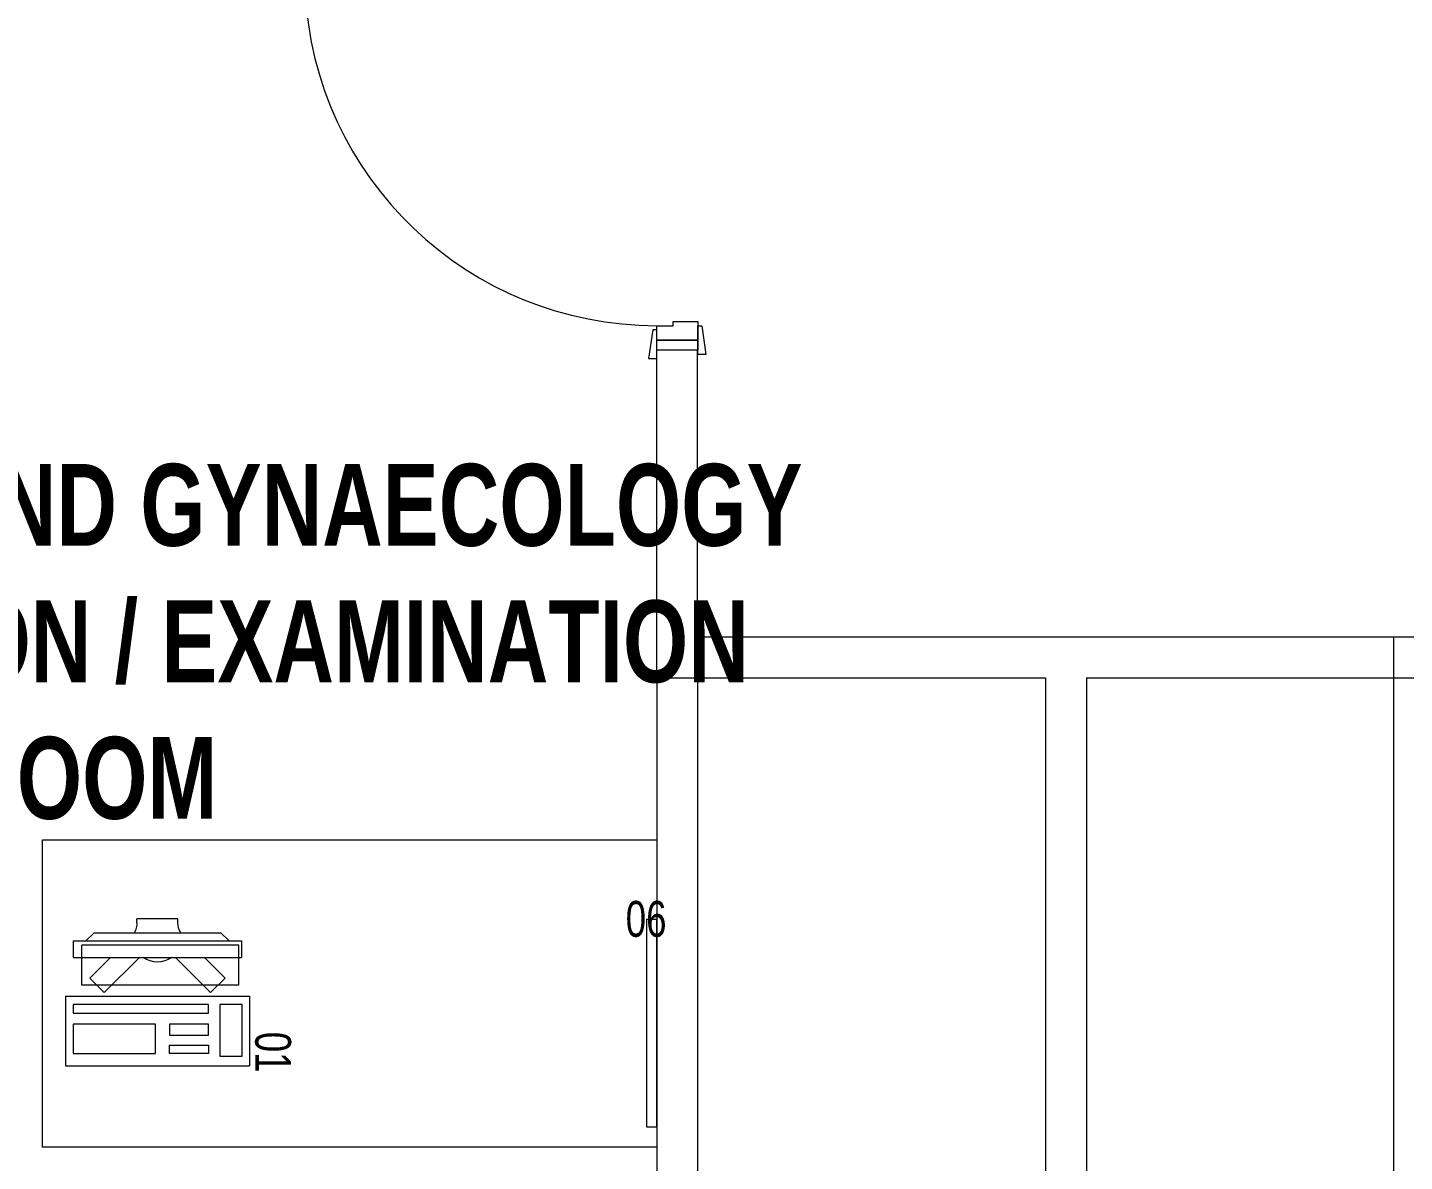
# Model space of a CAD drawing. Header units: millimetres. Extents: x -2143172 to 5255, y -610845 to 279739.
# Drawn here: x -1247028 to -1243664, y -31596 to -28826 of the extents above; entities that cross this region are included whole.
import ezdxf

# ---------------------------------------------------------------- set-up
doc = ezdxf.new("R2010")
doc.units = ezdxf.units.MM
doc.header["$LTSCALE"] = 30
doc.linetypes.add('HIDDEN', pattern=[9.525, 6.35, -3.175])
doc.layers.get('0').update_dxf_attribs({"lineweight": 5})
for name, color, linetype, lineweight in [('72_EGR_BASE_TEXT', 7, 'Continuous', 5), ('72_EGR_EQP_TAG', 142, 'Continuous', 5), ('LOADING', 163, 'Continuous', 5), ('NEW Wall', 166, 'Continuous', 5), ('Wall To Be Demolished', 1, 'Continuous', 5), ('Walls', 32, 'Continuous', 5)]:
    doc.layers.add(name, color=color, linetype=linetype, lineweight=lineweight)
doc.layers.add('Wooden Joinery', color=7, linetype='Continuous', lineweight=5, true_color=0x521300)
doc.styles.add('X3G_ENTITY_257CFD', font='swisscl.ttf', dxfattribs={"height": 200})
doc.styles.add('X3G_ENTITY_9EC9', font='swisscl.ttf', dxfattribs={"height": 0.2})

# ---------------------------------------------------------------- blocks, each defined once
blk = doc.blocks.new('A$C72370EFE')
at = {"layer": 'Wooden Joinery'}
for p, q in [((-0.01, -0.03), (-0.01, -0.07)), ((0, -0.03), (-0.01, -0.03)), ((0.04, -0.03), (0.05, -0.03)), ((0.05, -0.03), (0.05, -0.07)), ((-0.01, -0.04), (-0.02, -0.04)), ((-0.01, -0.06), (-0.02, -0.06)), ((0.05, -0.04), (0.06, -0.04)), ((0.05, -0.06), (0.06, -0.06)), ((-0.05, -0.07), (-0.05, -0.16)), ((-0.03, -0.07), (-0.03, -0.16)), ((0, -0.07), (-0.01, -0.07)), ((0.04, -0.07), (0.05, -0.07)), ((0.07, -0.07), (0.07, -0.16)), ((0.09, -0.07), (0.09, -0.16)), ((-0.01, -0.17), (-0.02, -0.17)), ((-0.01, -0.19), (-0.02, -0.19)), ((-0.01, -0.17), (-0.01, -0.19)), ((0.05, -0.17), (0.06, -0.17)), ((0.05, -0.17), (0.05, -0.19)), ((0.05, -0.19), (0.06, -0.19))]:
    blk.add_line(p, q, dxfattribs=at)
for centre, radius, start, end in [((-0.02, -0.07), 0.03, 90, 180), ((-0.02, -0.07), 0.01, 90, 180), ((0.06, -0.07), 0.03, 0, 90), ((0.06, -0.07), 0.01, 0, 90), ((-0.02, -0.16), 0.03, 180, 270), ((-0.02, -0.16), 0.01, 180, 270), ((0.06, -0.16), 0.01, 270, 0), ((0.06, -0.16), 0.03, 270, 0)]:
    blk.add_arc(centre, radius, start, end, dxfattribs=at)
blk = doc.blocks.new('A$C5DAD61B4')
at = {"layer": 'Wooden Joinery'}
for points in [[(80, 959.1), (80, 969.1), (10, 979.1), (10, 959.1)], [(940, 959.1), (940, 969.1), (1010, 979.1), (1010, 959.1)], [(70, 859.1), (70, 849.1), (0, 839.1), (0, 859.1)], [(120, 859.1), (120, 0), (80, 0), (80, 859.1)], [(950, 859.1), (950, 849.1), (1020, 839.1), (1020, 859.1)]]:
    blk.add_lwpolyline(points, close=True, dxfattribs=at)
for points in [[(45, 859.1), (45, 959.1), (20, 959.1), (20, 859.1), (45, 859.1)], [(45, 859.1), (80, 859.1), (80, 899.1), (90, 899.1), (90, 959.1), (45, 959.1), (45, 859.1)], [(975, 859.1), (940, 859.1), (940, 899.1), (930, 899.1), (930, 959.1), (975, 959.1), (975, 859.1)], [(975, 859.1), (975, 959.1), (1000, 959.1), (1000, 859.1), (975, 859.1)]]:
    blk.add_lwpolyline(points, dxfattribs=at)
blk.add_arc((80, 859.1), 860, 272.666, 0, dxfattribs=at)
at = {"layer": 'Wooden Joinery', "xscale": 999.9999999998854, "yscale": 999.9999999998854, "zscale": 999.9999999998854, "rotation": 180}
blk.add_blockref('A$C72370EFE', (120, 0), dxfattribs=at)
blk = doc.blocks.new('ITCWLS1-P')
for p, q in [((-0.17, 0.45), (-0.17, 0)), ((-0.17, 0.45), (0, 0.45)), ((0, 0.45), (0, 0)), ((-0.2651, 0.43, 0), (-0.3051, 0.43, 0)), ((-0.3051, 0.43, 0), (-0.3051, 0.02, 0)), ((-0.2651, 0.43, 0), (-0.2651, 0.02, 0)), ((-0.1496, 0.4305), (-0.1291, 0.4305)), ((-0.1291, 0.4305), (-0.1291, 0.4089)), ((-0.3251, 0.38, 0), (-0.3051, 0.4, 0)), ((-0.3251, 0.38, 0), (-0.3251, 0.07, 0)), ((-0.3251, 0.07, 0), (-0.3051, 0.05, 0)), ((-0.3051, 0.02, 0), (-0.2651, 0.02, 0)), ((-0.17, 0), (0, 0))]:
    blk.add_line(p, q)
at = {"color": 8, "linetype": 'HIDDEN'}
for p, q in [((-0.197, 0.4094), (-0.295, 0.4094)), ((-0.295, 0.0264), (-0.295, 0.4094)), ((-0.197, 0.0264), (-0.197, 0.4094)), ((-0.197, 0.0264), (-0.295, 0.0264))]:
    blk.add_line(p, q, dxfattribs=at)
at = {"color": 1, "extrusion": (2.48281e-10, 3.18408e-10, -1)}
for p, q in [((-0.2651, 0.3395), (-0.2144, 0.3902)), ((-0.1791, 0.3548), (-0.2144, 0.3902)), ((-0.2651, 0.2688), (-0.1791, 0.3548))]:
    blk.add_line(p, q, dxfattribs=at)
at = {"color": 1}
for p, q in [((-0.3503, 0.275), (-0.3596, 0.275)), ((-0.3596, 0.175), (-0.3596, 0.275)), ((-0.3503, 0.175), (-0.3596, 0.175))]:
    blk.add_line(p, q, dxfattribs=at)
at = {"color": 1, "extrusion": (2.48281e-10, -3.18408e-10, -1)}
for p, q in [((-0.2651, 0.1812), (-0.1791, 0.0952)), ((-0.2651, 0.1105), (-0.2144, 0.0598)), ((-0.1791, 0.0952), (-0.2144, 0.0598))]:
    blk.add_line(p, q, dxfattribs=at)
blk.add_lwpolyline([(-0.1291, 0.4089), (-0.1291, 0.1), (-0.1496, 0.1), (-0.1496, 0.4305)])
for points in [[(-0.1019, 0.4305), (-0.0304, 0.4305), (-0.0304, 0.2294), (-0.1019, 0.2294)], [(-0.1019, 0.1954), (-0.0747, 0.1954), (-0.0747, 0.1), (-0.1019, 0.1)], [(-0.0304, 0.1954), (-0.0508, 0.1954), (-0.0508, 0.1), (-0.0304, 0.1)], [(-0.1496, 0.0727), (-0.0236, 0.0727), (-0.0236, 0.0182), (-0.1496, 0.0182)]]:
    blk.add_lwpolyline(points, close=True)
at = {"color": 250, "linetype": 'Continuous'}
for points in [[(-0.1496, 0.1), (-0.1496, 0.1), (-0.1496, 0.1), (-0.1496, 0.1), (-0.1496, 0.1), (-0.1496, 0.1), (-0.1496, 0.1), (-0.1496, 0.1), (-0.1496, 0.1)], [(-0.1496, 0.1), (-0.1496, 0.1), (-0.1496, 0.1), (-0.1496, 0.1), (-0.1496, 0.1), (-0.1496, 0.1), (-0.1496, 0.1), (-0.1496, 0.1), (-0.1496, 0.1), (-0.1496, 0.1), (-0.1496, 0.1), (-0.1496, 0.1), (-0.1496, 0.1), (-0.1496, 0.1), (-0.1496, 0.1), (-0.1496, 0.1), (-0.1496, 0.1), (-0.1496, 0.1)], [(-0.1496, 0.1), (-0.1496, 0.1), (-0.1496, 0.1), (-0.1496, 0.1), (-0.1496, 0.1), (-0.1496, 0.1), (-0.1496, 0.1), (-0.1496, 0.1), (-0.1496, 0.1), (-0.1496, 0.1)], [(-0.1496, 0.1), (-0.1496, 0.1), (-0.1496, 0.1), (-0.1496, 0.1), (-0.1496, 0.1), (-0.1496, 0.1), (-0.1496, 0.1)], [(-0.1496, 0.1), (-0.1496, 0.1), (-0.1496, 0.1), (-0.1496, 0.1), (-0.1496, 0.1), (-0.1496, 0.1), (-0.1496, 0.1), (-0.1496, 0.1), (-0.1496, 0.1), (-0.1496, 0.1)], [(-0.1496, 0.1), (-0.1496, 0.1), (-0.1496, 0.1), (-0.1496, 0.1), (-0.1496, 0.1), (-0.1496, 0.1), (-0.1496, 0.1), (-0.1496, 0.1), (-0.1496, 0.1), (-0.1496, 0.1), (-0.1496, 0.1), (-0.1496, 0.1), (-0.1496, 0.1), (-0.1496, 0.1), (-0.1496, 0.1)], [(-0.1496, 0.1), (-0.1496, 0.1), (-0.1496, 0.1), (-0.1496, 0.1), (-0.1496, 0.1), (-0.1496, 0.1), (-0.1496, 0.1), (-0.1496, 0.1), (-0.1496, 0.1), (-0.1496, 0.1)], [(-0.1496, 0.1), (-0.1496, 0.1), (-0.1496, 0.1), (-0.1496, 0.1), (-0.1496, 0.1), (-0.1496, 0.1), (-0.1496, 0.1), (-0.1496, 0.1), (-0.1496, 0.1), (-0.1496, 0.1)], [(-0.1496, 0.1), (-0.1496, 0.1), (-0.1496, 0.1), (-0.1496, 0.1), (-0.1496, 0.1), (-0.1496, 0.1), (-0.1496, 0.1), (-0.1496, 0.1), (-0.1496, 0.1), (-0.1496, 0.1), (-0.1496, 0.1), (-0.1496, 0.1), (-0.1496, 0.1), (-0.1496, 0.1), (-0.1496, 0.1), (-0.1496, 0.1), (-0.1496, 0.1), (-0.1496, 0.1), (-0.1496, 0.1), (-0.1496, 0.1), (-0.1496, 0.1), (-0.1496, 0.1), (-0.1496, 0.1), (-0.1496, 0.1), (-0.1496, 0.1), (-0.1496, 0.1), (-0.1496, 0.1), (-0.1496, 0.1), (-0.1496, 0.1), (-0.1496, 0.1), (-0.1496, 0.1), (-0.1496, 0.1), (-0.1496, 0.1), (-0.1496, 0.1), (-0.1496, 0.1), (-0.1496, 0.1), (-0.1496, 0.1), (-0.1496, 0.1), (-0.1496, 0.1), (-0.1496, 0.1), (-0.1496, 0.1), (-0.1496, 0.1), (-0.1496, 0.1), (-0.1496, 0.1), (-0.1496, 0.1), (-0.1496, 0.1), (-0.1496, 0.1), (-0.1496, 0.1), (-0.1496, 0.1), (-0.1496, 0.1), (-0.1496, 0.1), (-0.1496, 0.1), (-0.1496, 0.1), (-0.1496, 0.1)], [(-0.1496, 0.1), (-0.1496, 0.1), (-0.1496, 0.1), (-0.1496, 0.1), (-0.1496, 0.1), (-0.1496, 0.1), (-0.1496, 0.1), (-0.1496, 0.1), (-0.1496, 0.1), (-0.1496, 0.1), (-0.1496, 0.1), (-0.1496, 0.1), (-0.1496, 0.1), (-0.1496, 0.1), (-0.1496, 0.1), (-0.1496, 0.1), (-0.1496, 0.1), (-0.1496, 0.1), (-0.1496, 0.1), (-0.1496, 0.1), (-0.1496, 0.1), (-0.1496, 0.1), (-0.1496, 0.1), (-0.1496, 0.1), (-0.1496, 0.1), (-0.1496, 0.1), (-0.1496, 0.1), (-0.1496, 0.1), (-0.1496, 0.1), (-0.1496, 0.1), (-0.1496, 0.1), (-0.1496, 0.1), (-0.1496, 0.1), (-0.1496, 0.1), (-0.1496, 0.1), (-0.1496, 0.1), (-0.1496, 0.1), (-0.1496, 0.1), (-0.1496, 0.1), (-0.1496, 0.1), (-0.1496, 0.1), (-0.1496, 0.1), (-0.1496, 0.1), (-0.1496, 0.1), (-0.1496, 0.1), (-0.1496, 0.1), (-0.1496, 0.1), (-0.1496, 0.1), (-0.1496, 0.1), (-0.1496, 0.1), (-0.1496, 0.1), (-0.1496, 0.1), (-0.1496, 0.1), (-0.1496, 0.1), (-0.1496, 0.1), (-0.1496, 0.1), (-0.1496, 0.1), (-0.1496, 0.1), (-0.1496, 0.1), (-0.1496, 0.1), (-0.1496, 0.1), (-0.1496, 0.1), (-0.1496, 0.1), (-0.1496, 0.1), (-0.1496, 0.1), (-0.1496, 0.1), (-0.1496, 0.1), (-0.1496, 0.1), (-0.1496, 0.1), (-0.1496, 0.1), (-0.1496, 0.1), (-0.1496, 0.1), (-0.1496, 0.1), (-0.1496, 0.1), (-0.1496, 0.1), (-0.1496, 0.1), (-0.1496, 0.1), (-0.1496, 0.1), (-0.1496, 0.1), (-0.1496, 0.1), (-0.1496, 0.1), (-0.1496, 0.1), (-0.1496, 0.1), (-0.1496, 0.1), (-0.1496, 0.1), (-0.1496, 0.1), (-0.1496, 0.1), (-0.1496, 0.1), (-0.1496, 0.1)], [(-0.1496, 0.1), (-0.1496, 0.1), (-0.1496, 0.1), (-0.1496, 0.1), (-0.1496, 0.1), (-0.1496, 0.1), (-0.1496, 0.1), (-0.1496, 0.1), (-0.1496, 0.1), (-0.1496, 0.1), (-0.1496, 0.1), (-0.1496, 0.1)], [(-0.1496, 0.1), (-0.1496, 0.1), (-0.1496, 0.1), (-0.1496, 0.1), (-0.1496, 0.1), (-0.1496, 0.1), (-0.1496, 0.1)], [(-0.1496, 0.1), (-0.1496, 0.1), (-0.1496, 0.1), (-0.1496, 0.1), (-0.1496, 0.1), (-0.1496, 0.1), (-0.1496, 0.1), (-0.1496, 0.1), (-0.1496, 0.1), (-0.1496, 0.1), (-0.1496, 0.1), (-0.1496, 0.1), (-0.1496, 0.1), (-0.1496, 0.1), (-0.1496, 0.1), (-0.1496, 0.1), (-0.1496, 0.1)], [(-0.1496, 0.1), (-0.1496, 0.1), (-0.1496, 0.1), (-0.1496, 0.1), (-0.1496, 0.1), (-0.1496, 0.1), (-0.1496, 0.1), (-0.1496, 0.1), (-0.1496, 0.1), (-0.1496, 0.1), (-0.1496, 0.1), (-0.1496, 0.1), (-0.1496, 0.1), (-0.1496, 0.1), (-0.1496, 0.1), (-0.1496, 0.1), (-0.1496, 0.1), (-0.1496, 0.1), (-0.1496, 0.1), (-0.1496, 0.1), (-0.1496, 0.1), (-0.1496, 0.1), (-0.1496, 0.1), (-0.1496, 0.1), (-0.1496, 0.1), (-0.1496, 0.1), (-0.1496, 0.1), (-0.1496, 0.1), (-0.1496, 0.1), (-0.1496, 0.1), (-0.1496, 0.1), (-0.1496, 0.1), (-0.1496, 0.1), (-0.1496, 0.1), (-0.1496, 0.1), (-0.1496, 0.1), (-0.1496, 0.1), (-0.1496, 0.1), (-0.1496, 0.1), (-0.1496, 0.1), (-0.1496, 0.1), (-0.1496, 0.1), (-0.1496, 0.1), (-0.1496, 0.1), (-0.1496, 0.1), (-0.1496, 0.1), (-0.1496, 0.1), (-0.1496, 0.1), (-0.1496, 0.1), (-0.1496, 0.1), (-0.1496, 0.1), (-0.1496, 0.1), (-0.1496, 0.1), (-0.1496, 0.1), (-0.1496, 0.1), (-0.1496, 0.1), (-0.1496, 0.1), (-0.1496, 0.1), (-0.1496, 0.1), (-0.1496, 0.1), (-0.1496, 0.1), (-0.1496, 0.1), (-0.1496, 0.1), (-0.1496, 0.1), (-0.1496, 0.1), (-0.1496, 0.1), (-0.1496, 0.1), (-0.1496, 0.1), (-0.1496, 0.1), (-0.1496, 0.1), (-0.1496, 0.1), (-0.1496, 0.1), (-0.1496, 0.1), (-0.1496, 0.1), (-0.1496, 0.1), (-0.1496, 0.1), (-0.1496, 0.1), (-0.1496, 0.1), (-0.1496, 0.1), (-0.1496, 0.1), (-0.1496, 0.1), (-0.1496, 0.1), (-0.1496, 0.1), (-0.1496, 0.1), (-0.1496, 0.1), (-0.1496, 0.1), (-0.1496, 0.1), (-0.1496, 0.1), (-0.1496, 0.1), (-0.1496, 0.1), (-0.1496, 0.1), (-0.1496, 0.1), (-0.1496, 0.1), (-0.1496, 0.1), (-0.1496, 0.1), (-0.1496, 0.1), (-0.1496, 0.1), (-0.1496, 0.1), (-0.1496, 0.1), (-0.1496, 0.1), (-0.1496, 0.1), (-0.1496, 0.1), (-0.1496, 0.1), (-0.1496, 0.1), (-0.1496, 0.1), (-0.1496, 0.1), (-0.1496, 0.1), (-0.1496, 0.1), (-0.1496, 0.1), (-0.1496, 0.1), (-0.1496, 0.1)], [(-0.1496, 0.1), (-0.1496, 0.1), (-0.1496, 0.1), (-0.1496, 0.1), (-0.1496, 0.1), (-0.1496, 0.1), (-0.1496, 0.1), (-0.1496, 0.1)]]:
    blk.add_lwpolyline(points, dxfattribs=at)
for points in [[(-0.1496, 0.1), (-0.1496, 0.1), (-0.1496, 0.1), (-0.1496, 0.1), (-0.1496, 0.1), (-0.1496, 0.1), (-0.1496, 0.1), (-0.1496, 0.1), (-0.1496, 0.1), (-0.1496, 0.1), (-0.1496, 0.1), (-0.1496, 0.1), (-0.1496, 0.1), (-0.1496, 0.1), (-0.1496, 0.1), (-0.1496, 0.1), (-0.1496, 0.1), (-0.1496, 0.1), (-0.1496, 0.1), (-0.1496, 0.1), (-0.1496, 0.1), (-0.1496, 0.1), (-0.1496, 0.1), (-0.1496, 0.1), (-0.1496, 0.1), (-0.1496, 0.1), (-0.1496, 0.1), (-0.1496, 0.1), (-0.1496, 0.1), (-0.1496, 0.1), (-0.1496, 0.1), (-0.1496, 0.1), (-0.1496, 0.1), (-0.1496, 0.1), (-0.1496, 0.1), (-0.1496, 0.1), (-0.1496, 0.1), (-0.1496, 0.1), (-0.1496, 0.1), (-0.1496, 0.1), (-0.1496, 0.1), (-0.1496, 0.1), (-0.1496, 0.1), (-0.1496, 0.1), (-0.1496, 0.1), (-0.1496, 0.1), (-0.1496, 0.1), (-0.1496, 0.1), (-0.1496, 0.1), (-0.1496, 0.1), (-0.1496, 0.1), (-0.1496, 0.1), (-0.1496, 0.1), (-0.1496, 0.1), (-0.1496, 0.1), (-0.1496, 0.1), (-0.1496, 0.1), (-0.1496, 0.1), (-0.1496, 0.1), (-0.1496, 0.1), (-0.1496, 0.1), (-0.1496, 0.1), (-0.1496, 0.1), (-0.1496, 0.1), (-0.1496, 0.1), (-0.1496, 0.1), (-0.1496, 0.1), (-0.1496, 0.1), (-0.1496, 0.1), (-0.1496, 0.1), (-0.1496, 0.1), (-0.1496, 0.1), (-0.1496, 0.1), (-0.1496, 0.1), (-0.1496, 0.1), (-0.1496, 0.1), (-0.1496, 0.1), (-0.1496, 0.1), (-0.1496, 0.1), (-0.1496, 0.1), (-0.1496, 0.1), (-0.1496, 0.1), (-0.1496, 0.1), (-0.1496, 0.1), (-0.1496, 0.1), (-0.1496, 0.1), (-0.1496, 0.1), (-0.1496, 0.1), (-0.1496, 0.1), (-0.1496, 0.1), (-0.1496, 0.1), (-0.1496, 0.1), (-0.1496, 0.1), (-0.1496, 0.1), (-0.1496, 0.1), (-0.1496, 0.1), (-0.1496, 0.1), (-0.1496, 0.1), (-0.1496, 0.1), (-0.1496, 0.1), (-0.1496, 0.1), (-0.1496, 0.1), (-0.1496, 0.1), (-0.1496, 0.1), (-0.1496, 0.1), (-0.1496, 0.1), (-0.1496, 0.1), (-0.1496, 0.1), (-0.1496, 0.1), (-0.1496, 0.1), (-0.1496, 0.1), (-0.1496, 0.1), (-0.1496, 0.1), (-0.1496, 0.1), (-0.1496, 0.1), (-0.1496, 0.1), (-0.1496, 0.1), (-0.1496, 0.1), (-0.1496, 0.1), (-0.1496, 0.1), (-0.1496, 0.1), (-0.1496, 0.1), (-0.1496, 0.1), (-0.1496, 0.1), (-0.1496, 0.1), (-0.1496, 0.1), (-0.1496, 0.1), (-0.1496, 0.1), (-0.1496, 0.1), (-0.1496, 0.1), (-0.1496, 0.1), (-0.1496, 0.1), (-0.1496, 0.1), (-0.1496, 0.1), (-0.1496, 0.1), (-0.1496, 0.1), (-0.1496, 0.1), (-0.1496, 0.1), (-0.1496, 0.1), (-0.1496, 0.1), (-0.1496, 0.1), (-0.1496, 0.1), (-0.1496, 0.1), (-0.1496, 0.1), (-0.1496, 0.1), (-0.1496, 0.1), (-0.1496, 0.1), (-0.1496, 0.1), (-0.1496, 0.1), (-0.1496, 0.1), (-0.1496, 0.1), (-0.1496, 0.1), (-0.1496, 0.1), (-0.1496, 0.1), (-0.1496, 0.1), (-0.1496, 0.1), (-0.1496, 0.1), (-0.1496, 0.1), (-0.1496, 0.1), (-0.1496, 0.1), (-0.1496, 0.1), (-0.1496, 0.1), (-0.1496, 0.1), (-0.1496, 0.1), (-0.1496, 0.1), (-0.1496, 0.1), (-0.1496, 0.1), (-0.1496, 0.1), (-0.1496, 0.1), (-0.1496, 0.1), (-0.1496, 0.1), (-0.1496, 0.1), (-0.1496, 0.1), (-0.1496, 0.1), (-0.1496, 0.1), (-0.1496, 0.1), (-0.1496, 0.1), (-0.1496, 0.1), (-0.1496, 0.1), (-0.1496, 0.1), (-0.1496, 0.1), (-0.1496, 0.1), (-0.1496, 0.1), (-0.1496, 0.1), (-0.1496, 0.1), (-0.1496, 0.1), (-0.1496, 0.1), (-0.1496, 0.1), (-0.1496, 0.1), (-0.1496, 0.1), (-0.1496, 0.1), (-0.1496, 0.1), (-0.1496, 0.1), (-0.1496, 0.1), (-0.1496, 0.1), (-0.1496, 0.1), (-0.1496, 0.1), (-0.1496, 0.1), (-0.1496, 0.1), (-0.1496, 0.1), (-0.1496, 0.1), (-0.1496, 0.1), (-0.1496, 0.1), (-0.1496, 0.1), (-0.1496, 0.1), (-0.1496, 0.1), (-0.1496, 0.1), (-0.1496, 0.1), (-0.1496, 0.1), (-0.1496, 0.1), (-0.1496, 0.1), (-0.1496, 0.1), (-0.1496, 0.1), (-0.1496, 0.1), (-0.1496, 0.1), (-0.1496, 0.1), (-0.1496, 0.1), (-0.1496, 0.1), (-0.1496, 0.1), (-0.1496, 0.1), (-0.1496, 0.1), (-0.1496, 0.1), (-0.1496, 0.1), (-0.1496, 0.1), (-0.1496, 0.1), (-0.1496, 0.1), (-0.1496, 0.1), (-0.1496, 0.1), (-0.1496, 0.1), (-0.1496, 0.1), (-0.1496, 0.1), (-0.1496, 0.1), (-0.1496, 0.1), (-0.1496, 0.1), (-0.1496, 0.1), (-0.1496, 0.1), (-0.1496, 0.1), (-0.1496, 0.1), (-0.1496, 0.1), (-0.1496, 0.1), (-0.1496, 0.1), (-0.1496, 0.1), (-0.1496, 0.1), (-0.1496, 0.1), (-0.1496, 0.1), (-0.1496, 0.1), (-0.1496, 0.1), (-0.1496, 0.1), (-0.1496, 0.1), (-0.1496, 0.1), (-0.1496, 0.1), (-0.1496, 0.1), (-0.1496, 0.1), (-0.1496, 0.1), (-0.1496, 0.1), (-0.1496, 0.1), (-0.1496, 0.1), (-0.1496, 0.1), (-0.1496, 0.1), (-0.1496, 0.1), (-0.1496, 0.1), (-0.1496, 0.1), (-0.1496, 0.1), (-0.1496, 0.1), (-0.1496, 0.1), (-0.1496, 0.1), (-0.1496, 0.1), (-0.1496, 0.1), (-0.1496, 0.1), (-0.1496, 0.1), (-0.1496, 0.1), (-0.1496, 0.1), (-0.1496, 0.1), (-0.1496, 0.1), (-0.1496, 0.1), (-0.1496, 0.1), (-0.1496, 0.1)], [(-0.1496, 0.1), (-0.1496, 0.1), (-0.1496, 0.1), (-0.1496, 0.1), (-0.1496, 0.1), (-0.1496, 0.1), (-0.1496, 0.1), (-0.1496, 0.1), (-0.1496, 0.1), (-0.1496, 0.1), (-0.1496, 0.1), (-0.1496, 0.1), (-0.1496, 0.1), (-0.1496, 0.1), (-0.1496, 0.1), (-0.1496, 0.1), (-0.1496, 0.1), (-0.1496, 0.1), (-0.1496, 0.1), (-0.1496, 0.1), (-0.1496, 0.1), (-0.1496, 0.1), (-0.1496, 0.1), (-0.1496, 0.1), (-0.1496, 0.1), (-0.1496, 0.1), (-0.1496, 0.1), (-0.1496, 0.1), (-0.1496, 0.1), (-0.1496, 0.1), (-0.1496, 0.1), (-0.1496, 0.1), (-0.1496, 0.1), (-0.1496, 0.1), (-0.1496, 0.1), (-0.1496, 0.1), (-0.1496, 0.1), (-0.1496, 0.1), (-0.1496, 0.1), (-0.1496, 0.1), (-0.1496, 0.1), (-0.1496, 0.1), (-0.1496, 0.1), (-0.1496, 0.1), (-0.1496, 0.1), (-0.1496, 0.1), (-0.1496, 0.1), (-0.1496, 0.1), (-0.1496, 0.1), (-0.1496, 0.1), (-0.1496, 0.1), (-0.1496, 0.1), (-0.1496, 0.1), (-0.1496, 0.1), (-0.1496, 0.1), (-0.1496, 0.1), (-0.1496, 0.1), (-0.1496, 0.1), (-0.1496, 0.1), (-0.1496, 0.1), (-0.1496, 0.1), (-0.1496, 0.1), (-0.1496, 0.1), (-0.1496, 0.1), (-0.1496, 0.1), (-0.1496, 0.1), (-0.1496, 0.1), (-0.1496, 0.1), (-0.1496, 0.1), (-0.1496, 0.1), (-0.1496, 0.1), (-0.1496, 0.1), (-0.1496, 0.1), (-0.1496, 0.1), (-0.1496, 0.1), (-0.1496, 0.1), (-0.1496, 0.1), (-0.1496, 0.1), (-0.1496, 0.1), (-0.1496, 0.1), (-0.1496, 0.1), (-0.1496, 0.1), (-0.1496, 0.1), (-0.1496, 0.1), (-0.1496, 0.1), (-0.1496, 0.1), (-0.1496, 0.1), (-0.1496, 0.1), (-0.1496, 0.1), (-0.1496, 0.1), (-0.1496, 0.1), (-0.1496, 0.1), (-0.1496, 0.1), (-0.1496, 0.1), (-0.1496, 0.1), (-0.1496, 0.1), (-0.1496, 0.1), (-0.1496, 0.1), (-0.1496, 0.1), (-0.1496, 0.1), (-0.1496, 0.1), (-0.1496, 0.1), (-0.1496, 0.1), (-0.1496, 0.1), (-0.1496, 0.1), (-0.1496, 0.1), (-0.1496, 0.1), (-0.1496, 0.1), (-0.1496, 0.1), (-0.1496, 0.1), (-0.1496, 0.1), (-0.1496, 0.1), (-0.1496, 0.1), (-0.1496, 0.1), (-0.1496, 0.1), (-0.1496, 0.1), (-0.1496, 0.1), (-0.1496, 0.1), (-0.1496, 0.1), (-0.1496, 0.1), (-0.1496, 0.1), (-0.1496, 0.1), (-0.1496, 0.1), (-0.1496, 0.1), (-0.1496, 0.1), (-0.1496, 0.1), (-0.1496, 0.1), (-0.1496, 0.1), (-0.1496, 0.1), (-0.1496, 0.1), (-0.1496, 0.1), (-0.1496, 0.1), (-0.1496, 0.1), (-0.1496, 0.1), (-0.1496, 0.1), (-0.1496, 0.1), (-0.1496, 0.1), (-0.1496, 0.1), (-0.1496, 0.1), (-0.1496, 0.1), (-0.1496, 0.1), (-0.1496, 0.1), (-0.1496, 0.1), (-0.1496, 0.1), (-0.1496, 0.1), (-0.1496, 0.1), (-0.1496, 0.1), (-0.1496, 0.1), (-0.1496, 0.1), (-0.1496, 0.1), (-0.1496, 0.1), (-0.1496, 0.1), (-0.1496, 0.1), (-0.1496, 0.1), (-0.1496, 0.1), (-0.1496, 0.1), (-0.1496, 0.1), (-0.1496, 0.1), (-0.1496, 0.1), (-0.1496, 0.1), (-0.1496, 0.1), (-0.1496, 0.1), (-0.1496, 0.1), (-0.1496, 0.1), (-0.1496, 0.1), (-0.1496, 0.1), (-0.1496, 0.1), (-0.1496, 0.1), (-0.1496, 0.1), (-0.1496, 0.1), (-0.1496, 0.1), (-0.1496, 0.1), (-0.1496, 0.1), (-0.1496, 0.1), (-0.1496, 0.1), (-0.1496, 0.1), (-0.1496, 0.1), (-0.1496, 0.1), (-0.1496, 0.1), (-0.1496, 0.1), (-0.1496, 0.1), (-0.1496, 0.1), (-0.1496, 0.1), (-0.1496, 0.1), (-0.1496, 0.1), (-0.1496, 0.1), (-0.1496, 0.1), (-0.1496, 0.1), (-0.1496, 0.1), (-0.1496, 0.1), (-0.1496, 0.1), (-0.1496, 0.1), (-0.1496, 0.1), (-0.1496, 0.1), (-0.1496, 0.1), (-0.1496, 0.1), (-0.1496, 0.1), (-0.1496, 0.1), (-0.1496, 0.1), (-0.1496, 0.1), (-0.1496, 0.1), (-0.1496, 0.1), (-0.1496, 0.1), (-0.1496, 0.1), (-0.1496, 0.1), (-0.1496, 0.1), (-0.1496, 0.1), (-0.1496, 0.1), (-0.1496, 0.1), (-0.1496, 0.1), (-0.1496, 0.1), (-0.1496, 0.1), (-0.1496, 0.1), (-0.1496, 0.1)], [(-0.1496, 0.1), (-0.1496, 0.1), (-0.1496, 0.1), (-0.1496, 0.1), (-0.1496, 0.1), (-0.1496, 0.1), (-0.1496, 0.1), (-0.1496, 0.1), (-0.1496, 0.1), (-0.1496, 0.1), (-0.1496, 0.1), (-0.1496, 0.1), (-0.1496, 0.1), (-0.1496, 0.1), (-0.1496, 0.1), (-0.1496, 0.1), (-0.1496, 0.1), (-0.1496, 0.1), (-0.1496, 0.1), (-0.1496, 0.1), (-0.1496, 0.1), (-0.1496, 0.1), (-0.1496, 0.1), (-0.1496, 0.1), (-0.1496, 0.1), (-0.1496, 0.1), (-0.1496, 0.1), (-0.1496, 0.1), (-0.1496, 0.1), (-0.1496, 0.1), (-0.1496, 0.1), (-0.1496, 0.1), (-0.1496, 0.1), (-0.1496, 0.1), (-0.1496, 0.1), (-0.1496, 0.1), (-0.1496, 0.1), (-0.1496, 0.1), (-0.1496, 0.1), (-0.1496, 0.1), (-0.1496, 0.1), (-0.1496, 0.1), (-0.1496, 0.1), (-0.1496, 0.1), (-0.1496, 0.1), (-0.1496, 0.1), (-0.1496, 0.1), (-0.1496, 0.1), (-0.1496, 0.1), (-0.1496, 0.1), (-0.1496, 0.1), (-0.1496, 0.1), (-0.1496, 0.1), (-0.1496, 0.1), (-0.1496, 0.1), (-0.1496, 0.1), (-0.1496, 0.1), (-0.1496, 0.1), (-0.1496, 0.1), (-0.1496, 0.1), (-0.1496, 0.1), (-0.1496, 0.1), (-0.1496, 0.1), (-0.1496, 0.1), (-0.1496, 0.1), (-0.1496, 0.1), (-0.1496, 0.1), (-0.1496, 0.1), (-0.1496, 0.1), (-0.1496, 0.1), (-0.1496, 0.1), (-0.1496, 0.1), (-0.1496, 0.1), (-0.1496, 0.1), (-0.1496, 0.1), (-0.1496, 0.1), (-0.1496, 0.1), (-0.1496, 0.1), (-0.1496, 0.1), (-0.1496, 0.1), (-0.1496, 0.1), (-0.1496, 0.1), (-0.1496, 0.1), (-0.1496, 0.1), (-0.1496, 0.1), (-0.1496, 0.1), (-0.1496, 0.1), (-0.1496, 0.1), (-0.1496, 0.1), (-0.1496, 0.1), (-0.1496, 0.1), (-0.1496, 0.1), (-0.1496, 0.1), (-0.1496, 0.1), (-0.1496, 0.1), (-0.1496, 0.1), (-0.1496, 0.1), (-0.1496, 0.1), (-0.1496, 0.1), (-0.1496, 0.1), (-0.1496, 0.1), (-0.1496, 0.1), (-0.1496, 0.1), (-0.1496, 0.1), (-0.1496, 0.1), (-0.1496, 0.1), (-0.1496, 0.1), (-0.1496, 0.1), (-0.1496, 0.1), (-0.1496, 0.1), (-0.1496, 0.1), (-0.1496, 0.1), (-0.1496, 0.1), (-0.1496, 0.1), (-0.1496, 0.1), (-0.1496, 0.1), (-0.1496, 0.1), (-0.1496, 0.1), (-0.1496, 0.1), (-0.1496, 0.1), (-0.1496, 0.1), (-0.1496, 0.1), (-0.1496, 0.1), (-0.1496, 0.1), (-0.1496, 0.1), (-0.1496, 0.1), (-0.1496, 0.1), (-0.1496, 0.1), (-0.1496, 0.1), (-0.1496, 0.1), (-0.1496, 0.1), (-0.1496, 0.1), (-0.1496, 0.1), (-0.1496, 0.1), (-0.1496, 0.1), (-0.1496, 0.1), (-0.1496, 0.1), (-0.1496, 0.1), (-0.1496, 0.1), (-0.1496, 0.1), (-0.1496, 0.1), (-0.1496, 0.1), (-0.1496, 0.1), (-0.1496, 0.1), (-0.1496, 0.1), (-0.1496, 0.1), (-0.1496, 0.1), (-0.1496, 0.1), (-0.1496, 0.1), (-0.1496, 0.1), (-0.1496, 0.1), (-0.1496, 0.1), (-0.1496, 0.1), (-0.1496, 0.1), (-0.1496, 0.1), (-0.1496, 0.1), (-0.1496, 0.1), (-0.1496, 0.1), (-0.1496, 0.1), (-0.1496, 0.1), (-0.1496, 0.1), (-0.1496, 0.1), (-0.1496, 0.1), (-0.1496, 0.1), (-0.1496, 0.1), (-0.1496, 0.1), (-0.1496, 0.1), (-0.1496, 0.1), (-0.1496, 0.1), (-0.1496, 0.1), (-0.1496, 0.1), (-0.1496, 0.1), (-0.1496, 0.1), (-0.1496, 0.1), (-0.1496, 0.1), (-0.1496, 0.1), (-0.1496, 0.1), (-0.1496, 0.1), (-0.1496, 0.1), (-0.1496, 0.1), (-0.1496, 0.1), (-0.1496, 0.1), (-0.1496, 0.1), (-0.1496, 0.1), (-0.1496, 0.1), (-0.1496, 0.1), (-0.1496, 0.1), (-0.1496, 0.1), (-0.1496, 0.1), (-0.1496, 0.1), (-0.1496, 0.1), (-0.1496, 0.1), (-0.1496, 0.1), (-0.1496, 0.1), (-0.1496, 0.1), (-0.1496, 0.1), (-0.1496, 0.1), (-0.1496, 0.1), (-0.1496, 0.1), (-0.1496, 0.1), (-0.1496, 0.1), (-0.1496, 0.1), (-0.1496, 0.1), (-0.1496, 0.1), (-0.1496, 0.1), (-0.1496, 0.1), (-0.1496, 0.1), (-0.1496, 0.1), (-0.1496, 0.1), (-0.1496, 0.1), (-0.1496, 0.1), (-0.1496, 0.1), (-0.1496, 0.1), (-0.1496, 0.1), (-0.1496, 0.1), (-0.1496, 0.1), (-0.1496, 0.1), (-0.1496, 0.1), (-0.1496, 0.1)]]:
    blk.add_lwpolyline(points, close=True, dxfattribs=at)
at = {"color": 1}
for centre, radius, start, end in [((-0.3503, 0.325), 0.05, 270, 300.3093), ((-0.3089, 0.225), 0.0556, 321.9431, 38.0569), ((-0.3503, 0.125), 0.05, 59.6907, 90)]:
    blk.add_arc(centre, radius, start, end, dxfattribs=at)

msp = doc.modelspace()

# ---------------------------------------------------------------- linework, layer by layer
at = {"layer": 'LOADING'}
msp.add_lwpolyline([(-1246990.9, -31560.8), (-1246990.9, -30810.8), (-1245490.9, -30810.8), (-1245490.9, -31560.8)], close=True, dxfattribs=at)
msp.add_lwpolyline([(-1245490.9, -31005.2), (-1245515.9, -31005.2), (-1245515.9, -31511.2), (-1245490.9, -31511.2), (-1245490.9, -31005.2)], dxfattribs=at)
at = {"layer": 'NEW Wall', "color": 5}
for p, q in [((-1243690.9, -30314.7), (-1243690.9, -32534.7)), ((-1245490.9, -30412.8), (-1245490.9, -32534.7)), ((-1245390.9, -30412.8), (-1245390.9, -32534.7))]:
    msp.add_line(p, q, dxfattribs=at)
at = {"layer": 'Wall To Be Demolished'}
for p, q in [((-1245390.9, -30314.7), (-1243690.9, -30314.7)), ((-1245490.9, -30414.7), (-1244540.9, -30414.7)), ((-1244540.9, -30414.7), (-1244540.9, -32534.7)), ((-1244440.9, -30414.7), (-1243690.9, -30414.7)), ((-1244440.9, -30414.7), (-1244440.9, -32534.7))]:
    msp.add_line(p, q, dxfattribs=at)
at = {"layer": 'Walls'}
for p, q in [((-1245390.9, -29614.7), (-1245490.9, -29614.7)), ((-1245490.9, -30414.7), (-1245490.9, -29614.7)), ((-1245390.9, -30414.7), (-1245390.9, -29614.7)), ((-1243690.9, -30314.7), (-1243590.9, -30314.7)), ((-1243690.9, -30414.7), (-1243490.9, -30414.7))]:
    msp.add_line(p, q, dxfattribs=at)

# ---------------------------------------------------------------- block references
at = {"layer": 'LOADING', "extrusion": (-1.93992e-16, -8.01373e-06, 1), "xscale": -1000.000000000016, "yscale": 1000.000000000016, "zscale": 1000.000000000016, "rotation": 90}
msp.add_blockref('ITCWLS1-P', (-1246485.4, -31362.6, 0.3), dxfattribs=at)
at = {"layer": 'Wooden Joinery', "rotation": 270}
msp.add_blockref('A$C5DAD61B4', (-1246349.9, -28614.7), dxfattribs=at)

# ---------------------------------------------------------------- texts
at = {"layer": '72_EGR_BASE_TEXT', "insert": (-1246883, -29892.3, 0), "char_height": 200, "width": 3714.666, "attachment_point": 2, "style": 'X3G_ENTITY_9EC9'}
msp.add_mtext('{\\fSwis721 LtCn BT|b1|i0|c0|p34;OBSTETRICS AND GYNAECOLOGY CONSULTATION / EXAMINATION ROOM}', dxfattribs=at)
at = {"layer": '72_EGR_EQP_TAG', "insert": (-1245516.8, -30959.7), "char_height": 87.47, "attachment_point": 2, "style": 'X3G_ENTITY_257CFD'}
msp.add_mtext('06', dxfattribs=at)
at = {"layer": '72_EGR_EQP_TAG', "insert": (-1246384.1, -31329.1, 0), "char_height": 87.47, "attachment_point": 2, "rotation": 270, "style": 'X3G_ENTITY_257CFD'}
msp.add_mtext('01', dxfattribs=at)

doc.saveas('drawing.dxf')
